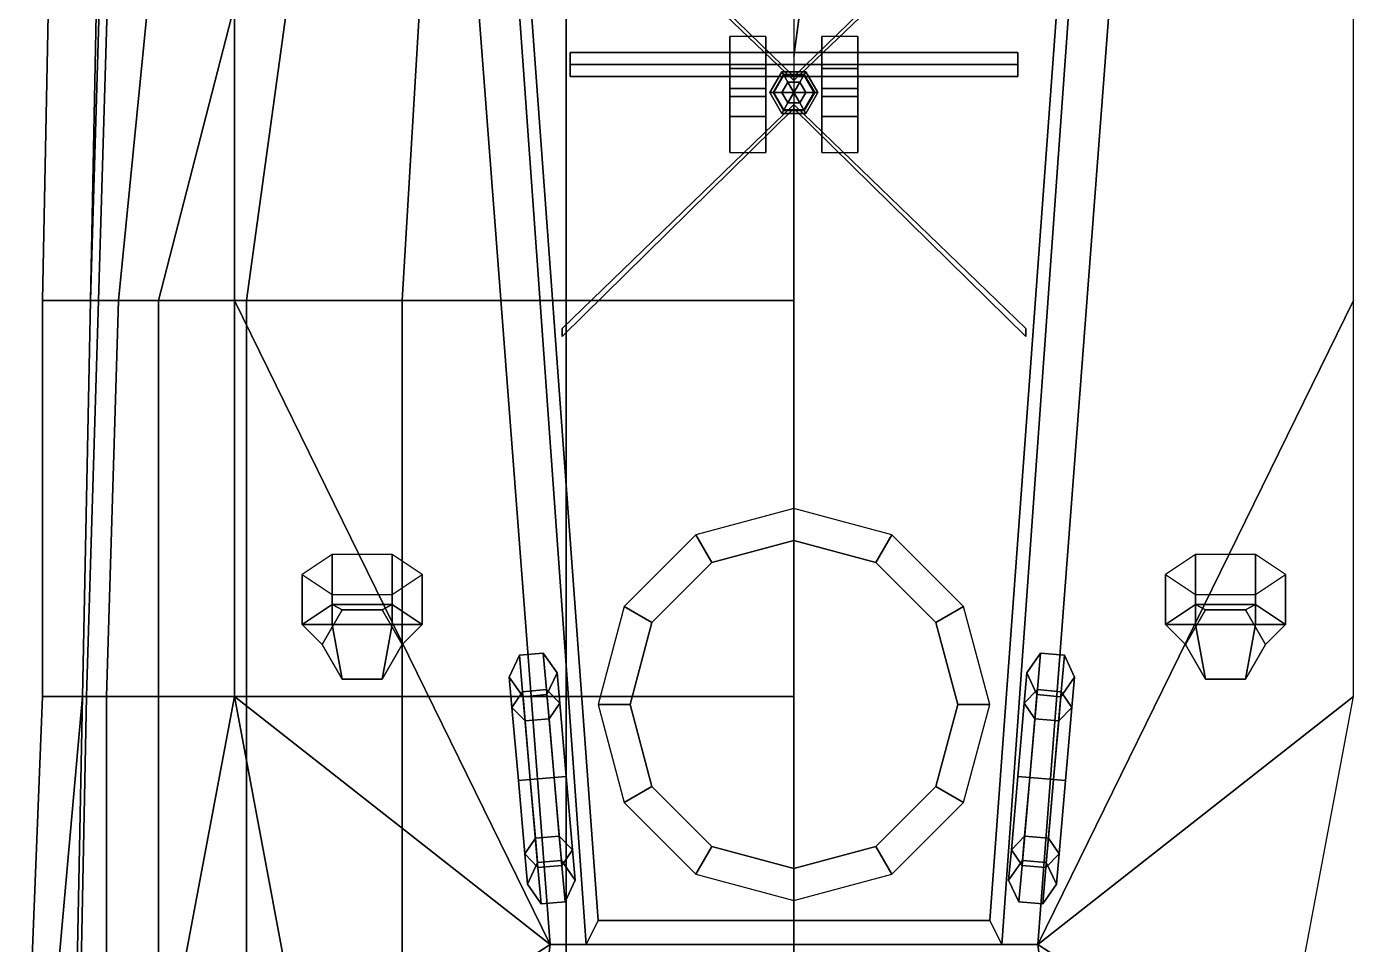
# Model space of a CAD drawing. Extents: x -1.9 to 1.9, y -9.1 to 12.4.
# Drawn here: x -1.92 to 1.4, y 2.15 to 4.445 of the extents above; entities that cross this region are included whole.
import ezdxf

# ---------------------------------------------------------------- set-up
doc = ezdxf.new("R2010")
doc.units = 0
doc.layers.get('0').update_dxf_attribs({"linetype": 'CONTINUOUS'})

msp = doc.modelspace()

# ---------------------------------------------------------------- linework, layer by layer
for points in [[(0.32, 6.78, 1.57), (0.32, 6.76, 1.57), (0, 4.37, 5.01), (0, 4.37, 5.03)], [(0, 4.37, 5.03), (0, 4.37, 5.01), (0.32, 6.76, 1.57), (0.32, 6.78, 1.57)], [(-0.88, 5.68, 1.57), (-1.4, 4.77, 1.52), (-1.4, 3.76, 1.52), (-0.61, 2.15, 1.57)], [(-0.75, 5.36, 2.57), (-0.88, 5.68, 1.57), (-0.61, 2.15, 1.57), (-0.52, 2.15, 2.57)], [(0.61, 2.15, 1.57), (0.88, 5.68, 1.57), (0.75, 5.36, 2.57), (0.52, 2.15, 2.57)], [(1.4, 3.76, 1.52), (1.4, 4.77, 1.52), (0.88, 5.68, 1.57), (0.61, 2.15, 1.57)], [(-0.49, 2.21, 2.63), (-0.72, 5.34, 2.63), (-0.75, 5.36, 2.57), (-0.52, 2.15, 2.57)], [(0.75, 5.36, 2.57), (0.72, 5.34, 2.63), (0.49, 2.21, 2.63), (0.52, 2.15, 2.57)], [(0.49, 2.21, 2.63), (0.72, 5.34, 2.63), (-0.72, 5.34, 2.63), (-0.49, 2.21, 2.63)], [(0, 4.32, 5.59), (0, 4.31, 5.59), (-0.68, 4.96, 2.63), (-0.68, 4.98, 2.63)], [(-0.68, 4.98, 2.63), (-0.68, 4.96, 2.63), (0, 4.31, 5.59), (0, 4.32, 5.59)], [(0, 4.32, 5.59), (0, 4.31, 5.59), (0.68, 4.96, 2.63), (0.68, 4.98, 2.63)], [(0.68, 4.98, 2.63), (0.68, 4.96, 2.63), (0, 4.31, 5.59), (0, 4.32, 5.59)], [(-1.4, 3.76, 1.52), (-1.4, 4.77, 1.52), (-1.86, 4.77, 1.47), (-1.88, 3.76, 1.47)], [(-1.88, 3.76, 1.47), (-1.86, 4.77, 1.47), (-1.74, 4.77, 0.06), (-1.76, 3.76, 0.06)], [(-1.76, 3.76, 0.06), (-1.74, 4.77, 0.06), (-1.73, 4.77), (-1.76, 3.76)], [(-1.76, 3.76), (-1.73, 4.77), (-1.71, 4.77, -0.13), (-1.74, 3.76, -0.16)], [(-1.74, 3.76, -0.16), (-1.71, 4.77, -0.13), (-1.59, 4.77, -0.15), (-1.69, 3.76, -0.2)], [(-1.69, 3.76, -0.2), (-1.59, 4.77, -0.15), (-1.33, 4.77, -0.2), (-1.59, 3.76, -0.2)], [(-1.59, 3.76, -0.2), (-1.33, 4.77, -0.2), (-1.23, 4.77, -0.23), (-1.37, 3.76, -0.23)], [(-1.37, 3.76, -0.23), (-1.23, 4.77, -0.23), (-0.92, 4.77, -0.34), (-0.98, 3.76, -0.34)], [(-0.98, 3.76, -0.34), (-0.92, 4.77, -0.34), (-0.57, 4.77, -0.5), (-0.57, 3.76, -0.5)], [(-0.57, 3.76, -0.5), (-0.57, 4.77, -0.5), (0, 4.77, -0.75), (0, 3.76, -0.73)], [(-0.16, 4.34, 2.8), (-0.16, 4.42, 2.63), (-0.16, 4.13, 2.63), (-0.16, 4.22, 2.8)], [(-0.07, 4.34, 2.8), (-0.07, 4.42, 2.63), (-0.16, 4.42, 2.63), (-0.16, 4.34, 2.8)], [(-0.07, 4.13, 2.63), (-0.07, 4.42, 2.63), (-0.07, 4.34, 2.8), (-0.07, 4.22, 2.8)], [(0.07, 4.34, 2.8), (0.07, 4.42, 2.63), (0.07, 4.13, 2.63), (0.07, 4.22, 2.8)], [(0.16, 4.34, 2.8), (0.16, 4.42, 2.63), (0.07, 4.42, 2.63), (0.07, 4.34, 2.8)], [(0.16, 4.13, 2.63), (0.16, 4.42, 2.63), (0.16, 4.34, 2.8), (0.16, 4.22, 2.8)], [(-0.56, 4.38, 5.02), (-0.56, 4.35, 5.05), (0.56, 4.35, 5.05), (0.56, 4.38, 5.02)], [(-0.56, 4.35, 4.99), (-0.56, 4.38, 5.02), (0.56, 4.38, 5.02), (0.56, 4.35, 4.99)], [(-0.56, 4.38, 5.02), (-0.56, 4.35, 4.99), (-0.56, 4.32, 5.02), (-0.56, 4.35, 5.05)], [(-0.56, 4.35, 5.05), (-0.56, 4.32, 5.02), (0.56, 4.32, 5.02), (0.56, 4.35, 5.05)], [(-0.56, 4.32, 5.02), (-0.56, 4.35, 4.99), (0.56, 4.35, 4.99), (0.56, 4.32, 5.02)], [(0.56, 4.35, 5.05), (0.56, 4.32, 5.02), (0.56, 4.35, 4.99), (0.56, 4.38, 5.02)], [(-0.16, 4.34, 2.8), (-0.16, 4.34, 2.87), (-0.07, 4.34, 2.87), (-0.07, 4.34, 2.8)], [(-0.16, 4.22, 2.8), (-0.16, 4.22, 2.87), (-0.16, 4.34, 2.87), (-0.16, 4.34, 2.8)], [(-0.16, 4.22, 2.87), (-0.16, 4.27, 2.93), (-0.16, 4.29, 2.93), (-0.16, 4.34, 2.87)], [(-0.16, 4.34, 2.87), (-0.16, 4.29, 2.93), (-0.07, 4.29, 2.93), (-0.07, 4.34, 2.87)], [(-0.07, 4.34, 2.87), (-0.07, 4.22, 2.87), (-0.07, 4.22, 2.8), (-0.07, 4.34, 2.8)], [(-0.07, 4.29, 2.93), (-0.07, 4.27, 2.93), (-0.07, 4.22, 2.87), (-0.07, 4.34, 2.87)], [(-0.03, 4.332, 6.41), (-0.06, 4.28, 6.41), (-0.06, 4.28, 6.47), (-0.03, 4.332, 6.47)], [(-0.025, 4.3233, 6.34), (-0.05, 4.28, 6.34), (-0.06, 4.28, 6.41), (-0.03, 4.332, 6.41)], [(-0.026, 4.325, 6.5), (-0.03, 4.332, 6.47), (-0.06, 4.28, 6.47), (-0.052, 4.28, 6.5)], [(-0.015, 4.306, 6.522), (-0.026, 4.325, 6.5), (-0.052, 4.28, 6.5), (-0.03, 4.28, 6.522)], [(-0.025, 4.3233, 2.68), (-0.05, 4.28, 2.68), (-0.05, 4.28, 6.34), (-0.025, 4.3233, 6.34)], [(0.03, 4.332, 6.41), (-0.03, 4.332, 6.41), (-0.03, 4.332, 6.47), (0.03, 4.332, 6.47)], [(0.025, 4.3233, 6.34), (-0.025, 4.3233, 6.34), (-0.03, 4.332, 6.41), (0.03, 4.332, 6.41)], [(0.026, 4.325, 6.5), (0.03, 4.332, 6.47), (-0.03, 4.332, 6.47), (-0.026, 4.325, 6.5)], [(0.015, 4.306, 6.522), (0.026, 4.325, 6.5), (-0.026, 4.325, 6.5), (-0.015, 4.306, 6.522)], [(0.025, 4.3233, 2.68), (-0.025, 4.3233, 2.68), (-0.025, 4.3233, 6.34), (0.025, 4.3233, 6.34)], [(0.03, 4.28, 6.522), (0.052, 4.28, 6.5), (0.026, 4.325, 6.5), (0.015, 4.306, 6.522)], [(0.05, 4.28, 6.34), (0.025, 4.3233, 6.34), (0.03, 4.332, 6.41), (0.06, 4.28, 6.41)], [(0.05, 4.28, 2.68), (0.025, 4.3233, 2.68), (0.025, 4.3233, 6.34), (0.05, 4.28, 6.34)], [(0.052, 4.28, 6.5), (0.06, 4.28, 6.47), (0.03, 4.332, 6.47), (0.026, 4.325, 6.5)], [(0.06, 4.28, 6.41), (0.03, 4.332, 6.41), (0.03, 4.332, 6.47), (0.06, 4.28, 6.47)], [(0.07, 4.22, 2.87), (0.07, 4.27, 2.93), (0.07, 4.29, 2.93), (0.07, 4.34, 2.87)], [(0.07, 4.34, 2.87), (0.07, 4.29, 2.93), (0.16, 4.29, 2.93), (0.16, 4.34, 2.87)], [(0.07, 4.22, 2.8), (0.07, 4.22, 2.87), (0.07, 4.34, 2.87), (0.07, 4.34, 2.8)], [(0.07, 4.34, 2.8), (0.07, 4.34, 2.87), (0.16, 4.34, 2.87), (0.16, 4.34, 2.8)], [(0.16, 4.29, 2.93), (0.16, 4.27, 2.93), (0.16, 4.22, 2.87), (0.16, 4.34, 2.87)], [(0.16, 4.34, 2.87), (0.16, 4.22, 2.87), (0.16, 4.22, 2.8), (0.16, 4.34, 2.8)], [(-0.16, 4.29, 2.93), (-0.16, 4.27, 2.93), (-0.07, 4.27, 2.93), (-0.07, 4.29, 2.93)], [(0, 4.28, 6.53), (-0.015, 4.306, 6.522), (-0.03, 4.28, 6.522), (0, 4.28, 6.53)], [(0, 4.28, 6.53), (0.015, 4.306, 6.522), (-0.015, 4.306, 6.522), (0, 4.28, 6.53)], [(0, 4.28, 6.53), (0.03, 4.28, 6.522), (0.015, 4.306, 6.522), (0, 4.28, 6.53)], [(0.07, 4.29, 2.93), (0.07, 4.27, 2.93), (0.16, 4.27, 2.93), (0.16, 4.29, 2.93)], [(-0.58, 3.67, 2.63), (-0.58, 3.69, 2.63), (0, 4.25, 5.59), (0, 4.24, 5.59)], [(0, 4.24, 5.59), (0, 4.25, 5.59), (-0.58, 3.69, 2.63), (-0.58, 3.67, 2.63)], [(-0.07, 4.22, 2.87), (-0.07, 4.27, 2.93), (-0.16, 4.27, 2.93), (-0.16, 4.22, 2.87)], [(-0.06, 4.28, 6.41), (-0.03, 4.228, 6.41), (-0.03, 4.228, 6.47), (-0.06, 4.28, 6.47)], [(-0.05, 4.28, 6.34), (-0.025, 4.2367, 6.34), (-0.03, 4.228, 6.41), (-0.06, 4.28, 6.41)], [(-0.052, 4.28, 6.5), (-0.06, 4.28, 6.47), (-0.03, 4.228, 6.47), (-0.026, 4.235, 6.5)], [(-0.03, 4.28, 6.522), (-0.052, 4.28, 6.5), (-0.026, 4.235, 6.5), (-0.015, 4.254, 6.522)], [(-0.05, 4.28, 2.68), (-0.025, 4.2367, 2.68), (-0.025, 4.2367, 6.34), (-0.05, 4.28, 6.34)], [(0, 4.28, 6.53), (-0.03, 4.28, 6.522), (-0.015, 4.254, 6.522), (0, 4.28, 6.53)], [(-0.015, 4.254, 6.522), (-0.026, 4.235, 6.5), (0.026, 4.235, 6.5), (0.015, 4.254, 6.522)], [(0, 4.28, 6.53), (-0.015, 4.254, 6.522), (0.015, 4.254, 6.522), (0, 4.28, 6.53)], [(0, 4.28, 6.53), (0.015, 4.254, 6.522), (0.03, 4.28, 6.522), (0, 4.28, 6.53)], [(0.58, 3.67, 2.63), (0.58, 3.69, 2.63), (0, 4.25, 5.59), (0, 4.24, 5.59)], [(0, 4.24, 5.59), (0, 4.25, 5.59), (0.58, 3.69, 2.63), (0.58, 3.67, 2.63)], [(0.015, 4.254, 6.522), (0.026, 4.235, 6.5), (0.052, 4.28, 6.5), (0.03, 4.28, 6.522)], [(0.025, 4.2367, 2.68), (0.05, 4.28, 2.68), (0.05, 4.28, 6.34), (0.025, 4.2367, 6.34)], [(0.025, 4.2367, 6.34), (0.05, 4.28, 6.34), (0.06, 4.28, 6.41), (0.03, 4.228, 6.41)], [(0.026, 4.235, 6.5), (0.03, 4.228, 6.47), (0.06, 4.28, 6.47), (0.052, 4.28, 6.5)], [(0.03, 4.228, 6.41), (0.06, 4.28, 6.41), (0.06, 4.28, 6.47), (0.03, 4.228, 6.47)], [(0.16, 4.22, 2.87), (0.16, 4.27, 2.93), (0.07, 4.27, 2.93), (0.07, 4.22, 2.87)], [(-0.16, 4.22, 2.8), (-0.16, 4.13, 2.63), (-0.07, 4.13, 2.63), (-0.07, 4.22, 2.8)], [(-0.07, 4.22, 2.8), (-0.07, 4.22, 2.87), (-0.16, 4.22, 2.87), (-0.16, 4.22, 2.8)], [(-0.025, 4.2367, 6.34), (0.025, 4.2367, 6.34), (0.03, 4.228, 6.41), (-0.03, 4.228, 6.41)], [(-0.026, 4.235, 6.5), (-0.03, 4.228, 6.47), (0.03, 4.228, 6.47), (0.026, 4.235, 6.5)], [(-0.03, 4.228, 6.41), (0.03, 4.228, 6.41), (0.03, 4.228, 6.47), (-0.03, 4.228, 6.47)], [(-0.025, 4.2367, 2.68), (0.025, 4.2367, 2.68), (0.025, 4.2367, 6.34), (-0.025, 4.2367, 6.34)], [(0, -8.65, 3.45), (0, -8.65, 3.44), (0, 4.24, 4.93), (0, 4.24, 4.94)], [(0, 4.24, 4.94), (0, 4.24, 4.93), (0, -8.65, 3.44), (0, -8.65, 3.45)], [(0.16, 4.22, 2.8), (0.16, 4.22, 2.87), (0.07, 4.22, 2.87), (0.07, 4.22, 2.8)], [(0.07, 4.22, 2.8), (0.07, 4.13, 2.63), (0.16, 4.13, 2.63), (0.16, 4.22, 2.8)], [(-1.4, 2.77, 1.52), (-1.4, 3.76, 1.52), (-1.88, 3.76, 1.47), (-1.88, 2.77, 1.47)], [(-1.88, 2.77, 1.47), (-1.88, 3.76, 1.47), (-1.76, 3.76, 0.06), (-1.78, 2.77, 0.06)], [(-1.78, 2.77, 0.06), (-1.76, 3.76, 0.06), (-1.76, 3.76), (-1.78, 2.77)], [(-1.78, 2.77), (-1.76, 3.76), (-1.74, 3.76, -0.16), (-1.77, 2.77, -0.19)], [(-1.77, 2.77, -0.19), (-1.74, 3.76, -0.16), (-1.69, 3.76, -0.2), (-1.72, 2.77, -0.2)], [(-1.72, 2.77, -0.2), (-1.69, 3.76, -0.2), (-1.59, 3.76, -0.2), (-1.59, 2.77, -0.2)], [(-1.59, 2.77, -0.2), (-1.59, 3.76, -0.2), (-1.37, 3.76, -0.23), (-1.37, 2.77, -0.23)], [(-0.61, 2.15, 1.57), (-0.61, 2.15, 1.57), (-1.4, 3.76, 1.52), (-1.4, 2.77, 1.52)], [(-1.37, 2.77, -0.23), (-1.37, 3.76, -0.23), (-0.98, 3.76, -0.34), (-0.98, 2.77, -0.34)], [(-0.98, 2.77, -0.34), (-0.98, 3.76, -0.34), (-0.57, 3.76, -0.5), (-0.57, 2.77, -0.5)], [(-0.57, 2.77, -0.5), (-0.57, 3.76, -0.5), (0, 3.76, -0.73), (0, 2.77, -0.73)], [(1.4, 2.77, 1.52), (1.4, 3.76, 1.52), (0.61, 2.15, 1.57)], [(0, 3.24, 2.63), (-0.245, 3.1744, 2.63), (-0.205, 3.1051, 2.7), (0, 3.16, 2.7)], [(0.245, 3.1744, 2.63), (0, 3.24, 2.63), (0, 3.16, 2.7), (0.205, 3.1051, 2.7)], [(-0.245, 3.1744, 2.63), (-0.4244, 2.995, 2.63), (-0.3551, 2.955, 2.7), (-0.205, 3.1051, 2.7)], [(0, 3.16, 2.7), (-0.205, 3.1051, 2.7), (-0.205, 3.1051, 2.76), (0, 3.16, 2.76)], [(0.205, 3.1051, 2.7), (0, 3.16, 2.7), (0, 3.16, 2.76), (0.205, 3.1051, 2.76)], [(0.4244, 2.995, 2.63), (0.245, 3.1744, 2.63), (0.205, 3.1051, 2.7), (0.3551, 2.955, 2.7)], [(-1.155, 3.125, 2.3925), (-1.23, 3.075, 2.1925), (-1.23, 2.95, 2.1925), (-1.155, 2.95, 2.355)], [(-1.005, 3.125, 2.3925), (-1.155, 3.125, 2.3925), (-1.155, 2.95, 2.355), (-1.005, 2.95, 2.355)], [(-0.93, 3.075, 2.1925), (-1.005, 3.125, 2.3925), (-1.005, 2.95, 2.355), (-0.93, 2.95, 2.1925)], [(1.005, 3.125, 2.3925), (0.93, 3.075, 2.1925), (0.93, 2.95, 2.1925), (1.005, 2.95, 2.355)], [(1.155, 3.125, 2.3925), (1.005, 3.125, 2.3925), (1.005, 2.95, 2.355), (1.155, 2.95, 2.355)], [(1.23, 3.075, 2.1925), (1.155, 3.125, 2.3925), (1.155, 2.95, 2.355), (1.23, 2.95, 2.1925)], [(-0.205, 3.1051, 2.7), (-0.3551, 2.955, 2.7), (-0.3551, 2.955, 2.76), (-0.205, 3.1051, 2.76)], [(0.3551, 2.955, 2.7), (0.205, 3.1051, 2.7), (0.205, 3.1051, 2.76), (0.3551, 2.955, 2.76)], [(-1.23, 3.075, 2.1925), (-1.155, 3.025, 2.0175), (-1.155, 3, 2.0626), (-1.23, 2.95, 2.1925)], [(-1.005, 3.025, 2.0175), (-0.93, 3.075, 2.1925), (-0.93, 2.95, 2.1925), (-1.005, 3, 2.0626)], [(0.93, 3.075, 2.1925), (1.005, 3.025, 2.0175), (1.005, 3, 2.0626), (0.93, 2.95, 2.1925)], [(1.155, 3.025, 2.0175), (1.23, 3.075, 2.1925), (1.23, 2.95, 2.1925), (1.155, 3, 2.0626)], [(-1.155, 3.025, 2.0175), (-1.005, 3.025, 2.0175), (-1.005, 3, 2.0626), (-1.155, 3, 2.0626)], [(1.005, 3.025, 2.0175), (1.155, 3.025, 2.0175), (1.155, 3, 2.0626), (1.005, 3, 2.0626)], [(-1.13, 2.9866, 2.005), (-1.18, 2.9, 2.1175), (-1.23, 2.95, 2.1925), (-1.155, 3, 2.0626)], [(-1.03, 2.9866, 2.005), (-1.13, 2.9866, 2.005), (-1.155, 3, 2.0626), (-1.005, 3, 2.0626)], [(-0.98, 2.9, 2.1175), (-1.03, 2.9866, 2.005), (-1.005, 3, 2.0626), (-0.93, 2.95, 2.1925)], [(-0.4244, 2.995, 2.63), (-0.49, 2.75, 2.63), (-0.41, 2.75, 2.7), (-0.3551, 2.955, 2.7)], [(0.49, 2.75, 2.63), (0.4244, 2.995, 2.63), (0.3551, 2.955, 2.7), (0.41, 2.75, 2.7)], [(1.03, 2.9866, 2.005), (0.98, 2.9, 2.1175), (0.93, 2.95, 2.1925), (1.005, 3, 2.0626)], [(1.13, 2.9866, 2.005), (1.03, 2.9866, 2.005), (1.005, 3, 2.0626), (1.155, 3, 2.0626)], [(1.18, 2.9, 2.1175), (1.13, 2.9866, 2.005), (1.155, 3, 2.0626), (1.23, 2.95, 2.1925)], [(-1.13, 2.9866, 1.49), (-1.18, 2.9, 1.49), (-1.18, 2.9, 2.1175), (-1.13, 2.9866, 2.005)], [(-1.03, 2.9866, 1.49), (-1.13, 2.9866, 1.49), (-1.13, 2.9866, 2.005), (-1.03, 2.9866, 2.005)], [(-0.98, 2.9, 1.49), (-1.03, 2.9866, 1.49), (-1.03, 2.9866, 2.005), (-0.98, 2.9, 2.1175)], [(-0.3551, 2.955, 2.7), (-0.41, 2.75, 2.7), (-0.41, 2.75, 2.76), (-0.3551, 2.955, 2.76)], [(0.41, 2.75, 2.7), (0.3551, 2.955, 2.7), (0.3551, 2.955, 2.76), (0.41, 2.75, 2.76)], [(1.03, 2.9866, 1.49), (0.98, 2.9, 1.49), (0.98, 2.9, 2.1175), (1.03, 2.9866, 2.005)], [(1.13, 2.9866, 1.49), (1.03, 2.9866, 1.49), (1.03, 2.9866, 2.005), (1.13, 2.9866, 2.005)], [(1.18, 2.9, 1.49), (1.13, 2.9866, 1.49), (1.13, 2.9866, 2.005), (1.18, 2.9, 2.1175)], [(-1.18, 2.9, 2.1175), (-1.13, 2.8134, 2.23), (-1.155, 2.95, 2.355), (-1.23, 2.95, 2.1925)], [(-1.13, 2.8134, 2.23), (-1.03, 2.8134, 2.23), (-1.005, 2.95, 2.355), (-1.155, 2.95, 2.355)], [(-1.03, 2.8134, 2.23), (-0.98, 2.9, 2.1175), (-0.93, 2.95, 2.1925), (-1.005, 2.95, 2.355)], [(0.98, 2.9, 2.1175), (1.03, 2.8134, 2.23), (1.005, 2.95, 2.355), (0.93, 2.95, 2.1925)], [(1.03, 2.8134, 2.23), (1.13, 2.8134, 2.23), (1.155, 2.95, 2.355), (1.005, 2.95, 2.355)], [(1.13, 2.8134, 2.23), (1.18, 2.9, 2.1175), (1.23, 2.95, 2.1925), (1.155, 2.95, 2.355)], [(-1.18, 2.9, 1.49), (-1.13, 2.8134, 1.49), (-1.13, 2.8134, 2.23), (-1.18, 2.9, 2.1175)], [(-1.03, 2.8134, 1.49), (-0.98, 2.9, 1.49), (-0.98, 2.9, 2.1175), (-1.03, 2.8134, 2.23)], [(0.98, 2.9, 1.49), (1.03, 2.8134, 1.49), (1.03, 2.8134, 2.23), (0.98, 2.9, 2.1175)], [(1.13, 2.8134, 1.49), (1.18, 2.9, 1.49), (1.18, 2.9, 2.1175), (1.13, 2.8134, 2.23)], [(-0.7122, 2.8186, 2.03), (-0.6868, 2.8729, 2.03), (-0.6789, 2.7819, 1.8094), (-0.7056, 2.7427, 1.8462)], [(-0.7056, 2.7427, 2.2138), (-0.6789, 2.7819, 2.2506), (-0.6868, 2.8729, 2.03), (-0.7122, 2.8186, 2.03)], [(-0.6868, 2.8729, 2.03), (-0.6271, 2.8782, 2.03), (-0.6191, 2.7871, 1.8094), (-0.6789, 2.7819, 1.8094)], [(-0.6789, 2.7819, 2.2506), (-0.6191, 2.7871, 2.2506), (-0.6271, 2.8782, 2.03), (-0.6868, 2.8729, 2.03)], [(-0.6271, 2.8782, 2.03), (-0.5927, 2.829, 2.03), (-0.586, 2.7531, 1.8462), (-0.6191, 2.7871, 1.8094)], [(-0.6191, 2.7871, 2.2506), (-0.586, 2.7531, 2.2138), (-0.5927, 2.829, 2.03), (-0.6271, 2.8782, 2.03)], [(0.5827, 2.829, 2.03), (0.6171, 2.8782, 2.03), (0.6091, 2.7871, 1.8094), (0.576, 2.7531, 1.8462)], [(0.576, 2.7531, 2.2138), (0.6091, 2.7871, 2.2506), (0.6171, 2.8782, 2.03), (0.5827, 2.829, 2.03)], [(0.6171, 2.8782, 2.03), (0.6768, 2.8729, 2.03), (0.6689, 2.7819, 1.8094), (0.6091, 2.7871, 1.8094)], [(0.6091, 2.7871, 2.2506), (0.6689, 2.7819, 2.2506), (0.6768, 2.8729, 2.03), (0.6171, 2.8782, 2.03)], [(0.6768, 2.8729, 2.03), (0.7022, 2.8186, 2.03), (0.6956, 2.7427, 1.8462), (0.6689, 2.7819, 1.8094)], [(0.6689, 2.7819, 2.2506), (0.6956, 2.7427, 2.2138), (0.7022, 2.8186, 2.03), (0.6768, 2.8729, 2.03)], [(-0.5927, 2.829, 2.03), (-0.618, 2.7746, 2.03), (-0.6127, 2.7139, 1.8829), (-0.586, 2.7531, 1.8462)], [(-0.586, 2.7531, 2.2138), (-0.6127, 2.7139, 2.1771), (-0.618, 2.7746, 2.03), (-0.5927, 2.829, 2.03)], [(0.608, 2.7746, 2.03), (0.5827, 2.829, 2.03), (0.576, 2.7531, 1.8462), (0.6027, 2.7139, 1.8829)], [(0.6027, 2.7139, 2.1771), (0.576, 2.7531, 2.2138), (0.5827, 2.829, 2.03), (0.608, 2.7746, 2.03)], [(-1.13, 2.8134, 1.49), (-1.03, 2.8134, 1.49), (-1.03, 2.8134, 2.23), (-1.13, 2.8134, 2.23)], [(-0.6778, 2.7694, 2.03), (-0.7122, 2.8186, 2.03), (-0.7056, 2.7427, 1.8462), (-0.6725, 2.7087, 1.8829)], [(-0.6725, 2.7087, 2.1771), (-0.7056, 2.7427, 2.2138), (-0.7122, 2.8186, 2.03), (-0.6778, 2.7694, 2.03)], [(0.7022, 2.8186, 2.03), (0.6678, 2.7694, 2.03), (0.6625, 2.7087, 1.8829), (0.6956, 2.7427, 1.8462)], [(0.6956, 2.7427, 2.2138), (0.6625, 2.7087, 2.1771), (0.6678, 2.7694, 2.03), (0.7022, 2.8186, 2.03)], [(1.03, 2.8134, 1.49), (1.13, 2.8134, 1.49), (1.13, 2.8134, 2.23), (1.03, 2.8134, 2.23)], [(-1.78, 2.77, 0.06), (-1.87, 1.76, 0.94), (-1.92, 1.76, 1.45), (-1.88, 2.77, 1.47)], [(-1.88, 2.77, 1.47), (-1.92, 1.76, 1.45), (-1.59, 1.76, 1.45), (-1.4, 2.77, 1.52)], [(-1.78, 2.77), (-1.8, 1.76), (-1.87, 1.76, 0.94), (-1.78, 2.77, 0.06)], [(-1.77, 2.77, -0.19), (-1.79, 1.76, -0.25), (-1.8, 1.76), (-1.78, 2.77)], [(-1.72, 2.77, -0.2), (-1.72, 1.76, -0.26), (-1.79, 1.76, -0.25), (-1.77, 2.77, -0.19)], [(-1.59, 2.77, -0.2), (-1.59, 1.76, -0.27), (-1.72, 1.76, -0.26), (-1.72, 2.77, -0.2)], [(-1.37, 2.77, -0.23), (-1.37, 1.76, -0.3), (-1.59, 1.76, -0.27), (-1.59, 2.77, -0.2)], [(-1.4, 2.77, 1.52), (-1.59, 1.76, 1.45), (-1.21, 1.76, 1.52), (-1.4, 2.77, 1.52)], [(-0.61, 2.15, 1.57), (-1.4, 2.77, 1.52), (-1.21, 1.76, 1.52), (-0.61, 2.15, 1.57)], [(-0.98, 2.77, -0.34), (-0.98, 1.76, -0.39), (-1.37, 1.76, -0.3), (-1.37, 2.77, -0.23)], [(-0.57, 2.77, -0.5), (-0.57, 1.76, -0.5), (-0.98, 1.76, -0.39), (-0.98, 2.77, -0.34)], [(-0.7056, 2.7427, 1.8462), (-0.6789, 2.7819, 1.8094), (-0.6597, 2.5622, 1.718), (-0.6895, 2.5595, 1.77)], [(-0.6895, 2.5595, 2.29), (-0.6597, 2.5622, 2.342), (-0.6789, 2.7819, 2.2506), (-0.7056, 2.7427, 2.2138)], [(-0.6789, 2.7819, 1.8094), (-0.6191, 2.7871, 1.8094), (-0.5999, 2.5674, 1.718), (-0.6597, 2.5622, 1.718)], [(-0.6597, 2.5622, 2.342), (-0.5999, 2.5674, 2.342), (-0.6191, 2.7871, 2.2506), (-0.6789, 2.7819, 2.2506)], [(-0.618, 2.7746, 2.03), (-0.6778, 2.7694, 2.03), (-0.6725, 2.7087, 1.8829), (-0.6127, 2.7139, 1.8829)], [(-0.6127, 2.7139, 2.1771), (-0.6725, 2.7087, 2.1771), (-0.6778, 2.7694, 2.03), (-0.618, 2.7746, 2.03)], [(-0.6191, 2.7871, 1.8094), (-0.586, 2.7531, 1.8462), (-0.57, 2.57, 1.77), (-0.5999, 2.5674, 1.718)], [(-0.5999, 2.5674, 2.342), (-0.57, 2.57, 2.29), (-0.586, 2.7531, 2.2138), (-0.6191, 2.7871, 2.2506)], [(0, 2.77, -0.73), (0, 1.76, -0.73), (-0.57, 1.76, -0.5), (-0.57, 2.77, -0.5)], [(0.576, 2.7531, 1.8462), (0.6091, 2.7871, 1.8094), (0.5899, 2.5674, 1.718), (0.56, 2.57, 1.77)], [(0.56, 2.57, 2.29), (0.5899, 2.5674, 2.342), (0.6091, 2.7871, 2.2506), (0.576, 2.7531, 2.2138)], [(0.6091, 2.7871, 1.8094), (0.6689, 2.7819, 1.8094), (0.6497, 2.5622, 1.718), (0.5899, 2.5674, 1.718)], [(0.5899, 2.5674, 2.342), (0.6497, 2.5622, 2.342), (0.6689, 2.7819, 2.2506), (0.6091, 2.7871, 2.2506)], [(0.6678, 2.7694, 2.03), (0.608, 2.7746, 2.03), (0.6027, 2.7139, 1.8829), (0.6625, 2.7087, 1.8829)], [(0.6625, 2.7087, 2.1771), (0.6027, 2.7139, 2.1771), (0.608, 2.7746, 2.03), (0.6678, 2.7694, 2.03)], [(1.21, 1.76, 1.52), (1.4, 2.77, 1.52), (0.61, 2.15, 1.57)], [(0.6689, 2.7819, 1.8094), (0.6956, 2.7427, 1.8462), (0.6795, 2.5595, 1.77), (0.6497, 2.5622, 1.718)], [(0.6497, 2.5622, 2.342), (0.6795, 2.5595, 2.29), (0.6956, 2.7427, 2.2138), (0.6689, 2.7819, 2.2506)], [(-0.6725, 2.7087, 1.8829), (-0.7056, 2.7427, 1.8462), (-0.6895, 2.5595, 1.77), (-0.6597, 2.5622, 1.822)], [(-0.6597, 2.5622, 2.238), (-0.6895, 2.5595, 2.29), (-0.7056, 2.7427, 2.2138), (-0.6725, 2.7087, 2.1771)], [(-0.586, 2.7531, 1.8462), (-0.6127, 2.7139, 1.8829), (-0.5999, 2.5674, 1.822), (-0.57, 2.57, 1.77)], [(-0.57, 2.57, 2.29), (-0.5999, 2.5674, 2.238), (-0.6127, 2.7139, 2.1771), (-0.586, 2.7531, 2.2138)], [(-0.49, 2.75, 2.63), (-0.4244, 2.505, 2.63), (-0.3551, 2.545, 2.7), (-0.41, 2.75, 2.7)], [(-0.41, 2.75, 2.7), (-0.3551, 2.545, 2.7), (-0.3551, 2.545, 2.76), (-0.41, 2.75, 2.76)], [(0.4244, 2.505, 2.63), (0.49, 2.75, 2.63), (0.41, 2.75, 2.7), (0.3551, 2.545, 2.7)], [(0.3551, 2.545, 2.7), (0.41, 2.75, 2.7), (0.41, 2.75, 2.76), (0.3551, 2.545, 2.76)], [(0.6027, 2.7139, 1.8829), (0.576, 2.7531, 1.8462), (0.56, 2.57, 1.77), (0.5899, 2.5674, 1.822)], [(0.5899, 2.5674, 2.238), (0.56, 2.57, 2.29), (0.576, 2.7531, 2.2138), (0.6027, 2.7139, 2.1771)], [(0.6956, 2.7427, 1.8462), (0.6625, 2.7087, 1.8829), (0.6497, 2.5622, 1.822), (0.6795, 2.5595, 1.77)], [(0.6795, 2.5595, 2.29), (0.6497, 2.5622, 2.238), (0.6625, 2.7087, 2.1771), (0.6956, 2.7427, 2.2138)], [(-0.6127, 2.7139, 1.8829), (-0.6725, 2.7087, 1.8829), (-0.6597, 2.5622, 1.822), (-0.5999, 2.5674, 1.822)], [(-0.5999, 2.5674, 2.238), (-0.6597, 2.5622, 2.238), (-0.6725, 2.7087, 2.1771), (-0.6127, 2.7139, 2.1771)], [(0.6625, 2.7087, 1.8829), (0.6027, 2.7139, 1.8829), (0.5899, 2.5674, 1.822), (0.6497, 2.5622, 1.822)], [(0.6497, 2.5622, 2.238), (0.5899, 2.5674, 2.238), (0.6027, 2.7139, 2.1771), (0.6625, 2.7087, 2.1771)], [(-0.6597, 2.5622, 1.822), (-0.6895, 2.5595, 1.77), (-0.6735, 2.3764, 1.8462), (-0.6468, 2.4156, 1.8829)], [(-0.6895, 2.5595, 1.77), (-0.6597, 2.5622, 1.718), (-0.6404, 2.3424, 1.8094), (-0.6735, 2.3764, 1.8462)], [(-0.6468, 2.4156, 2.1771), (-0.6735, 2.3764, 2.2138), (-0.6895, 2.5595, 2.29), (-0.6597, 2.5622, 2.238)], [(-0.6735, 2.3764, 2.2138), (-0.6404, 2.3424, 2.2506), (-0.6597, 2.5622, 2.342), (-0.6895, 2.5595, 2.29)], [(-0.5999, 2.5674, 1.822), (-0.6597, 2.5622, 1.822), (-0.6468, 2.4156, 1.8829), (-0.5871, 2.4208, 1.8829)], [(-0.6597, 2.5622, 1.718), (-0.5999, 2.5674, 1.718), (-0.5807, 2.3476, 1.8094), (-0.6404, 2.3424, 1.8094)], [(-0.5871, 2.4208, 2.1771), (-0.6468, 2.4156, 2.1771), (-0.6597, 2.5622, 2.238), (-0.5999, 2.5674, 2.238)], [(-0.6404, 2.3424, 2.2506), (-0.5807, 2.3476, 2.2506), (-0.5999, 2.5674, 2.342), (-0.6597, 2.5622, 2.342)], [(-0.57, 2.57, 1.77), (-0.5999, 2.5674, 1.822), (-0.5871, 2.4208, 1.8829), (-0.554, 2.3869, 1.8462)], [(-0.5999, 2.5674, 1.718), (-0.57, 2.57, 1.77), (-0.554, 2.3869, 1.8462), (-0.5807, 2.3476, 1.8094)], [(-0.554, 2.3869, 2.2138), (-0.5871, 2.4208, 2.1771), (-0.5999, 2.5674, 2.238), (-0.57, 2.57, 2.29)], [(-0.5807, 2.3476, 2.2506), (-0.554, 2.3869, 2.2138), (-0.57, 2.57, 2.29), (-0.5999, 2.5674, 2.342)], [(0.5899, 2.5674, 1.822), (0.56, 2.57, 1.77), (0.544, 2.3869, 1.8462), (0.5771, 2.4208, 1.8829)], [(0.56, 2.57, 1.77), (0.5899, 2.5674, 1.718), (0.5707, 2.3476, 1.8094), (0.544, 2.3869, 1.8462)], [(0.5771, 2.4208, 2.1771), (0.544, 2.3869, 2.2138), (0.56, 2.57, 2.29), (0.5899, 2.5674, 2.238)], [(0.544, 2.3869, 2.2138), (0.5707, 2.3476, 2.2506), (0.5899, 2.5674, 2.342), (0.56, 2.57, 2.29)], [(0.5899, 2.5674, 1.718), (0.6497, 2.5622, 1.718), (0.6304, 2.3424, 1.8094), (0.5707, 2.3476, 1.8094)], [(0.5707, 2.3476, 2.2506), (0.6304, 2.3424, 2.2506), (0.6497, 2.5622, 2.342), (0.5899, 2.5674, 2.342)], [(0.6497, 2.5622, 1.822), (0.5899, 2.5674, 1.822), (0.5771, 2.4208, 1.8829), (0.6368, 2.4156, 1.8829)], [(0.6368, 2.4156, 2.1771), (0.5771, 2.4208, 2.1771), (0.5899, 2.5674, 2.238), (0.6497, 2.5622, 2.238)], [(0.6497, 2.5622, 1.718), (0.6795, 2.5595, 1.77), (0.6635, 2.3764, 1.8462), (0.6304, 2.3424, 1.8094)], [(0.6304, 2.3424, 2.2506), (0.6635, 2.3764, 2.2138), (0.6795, 2.5595, 2.29), (0.6497, 2.5622, 2.342)], [(0.6795, 2.5595, 1.77), (0.6497, 2.5622, 1.822), (0.6368, 2.4156, 1.8829), (0.6635, 2.3764, 1.8462)], [(0.6635, 2.3764, 2.2138), (0.6368, 2.4156, 2.1771), (0.6497, 2.5622, 2.238), (0.6795, 2.5595, 2.29)], [(-0.4244, 2.505, 2.63), (-0.245, 2.3256, 2.63), (-0.205, 2.3949, 2.7), (-0.3551, 2.545, 2.7)], [(-0.3551, 2.545, 2.7), (-0.205, 2.3949, 2.7), (-0.205, 2.3949, 2.76), (-0.3551, 2.545, 2.76)], [(0.245, 2.3256, 2.63), (0.4244, 2.505, 2.63), (0.3551, 2.545, 2.7), (0.205, 2.3949, 2.7)], [(0.205, 2.3949, 2.7), (0.3551, 2.545, 2.7), (0.3551, 2.545, 2.76), (0.205, 2.3949, 2.76)], [(-0.6468, 2.4156, 1.8829), (-0.6735, 2.3764, 1.8462), (-0.6669, 2.3005, 2.03), (-0.6415, 2.3549, 2.03)], [(-0.6415, 2.3549, 2.03), (-0.6669, 2.3005, 2.03), (-0.6735, 2.3764, 2.2138), (-0.6468, 2.4156, 2.1771)], [(-0.5871, 2.4208, 1.8829), (-0.6468, 2.4156, 1.8829), (-0.6415, 2.3549, 2.03), (-0.5818, 2.3601, 2.03)], [(-0.5818, 2.3601, 2.03), (-0.6415, 2.3549, 2.03), (-0.6468, 2.4156, 2.1771), (-0.5871, 2.4208, 2.1771)], [(-0.554, 2.3869, 1.8462), (-0.5871, 2.4208, 1.8829), (-0.5818, 2.3601, 2.03), (-0.5473, 2.311, 2.03)], [(-0.5473, 2.311, 2.03), (-0.5818, 2.3601, 2.03), (-0.5871, 2.4208, 2.1771), (-0.554, 2.3869, 2.2138)], [(-0.245, 2.3256, 2.63), (0, 2.26, 2.63), (0, 2.34, 2.7), (-0.205, 2.3949, 2.7)], [(-0.205, 2.3949, 2.7), (0, 2.34, 2.7), (0, 2.34, 2.76), (-0.205, 2.3949, 2.76)], [(0, 2.26, 2.63), (0.245, 2.3256, 2.63), (0.205, 2.3949, 2.7), (0, 2.34, 2.7)], [(0, 2.34, 2.7), (0.205, 2.3949, 2.7), (0.205, 2.3949, 2.76), (0, 2.34, 2.76)], [(0.5771, 2.4208, 1.8829), (0.544, 2.3869, 1.8462), (0.5373, 2.311, 2.03), (0.5718, 2.3601, 2.03)], [(0.5718, 2.3601, 2.03), (0.5373, 2.311, 2.03), (0.544, 2.3869, 2.2138), (0.5771, 2.4208, 2.1771)], [(0.6368, 2.4156, 1.8829), (0.5771, 2.4208, 1.8829), (0.5718, 2.3601, 2.03), (0.6315, 2.3549, 2.03)], [(0.6315, 2.3549, 2.03), (0.5718, 2.3601, 2.03), (0.5771, 2.4208, 2.1771), (0.6368, 2.4156, 2.1771)], [(0.6635, 2.3764, 1.8462), (0.6368, 2.4156, 1.8829), (0.6315, 2.3549, 2.03), (0.6569, 2.3005, 2.03)], [(0.6569, 2.3005, 2.03), (0.6315, 2.3549, 2.03), (0.6368, 2.4156, 2.1771), (0.6635, 2.3764, 2.2138)], [(-0.6735, 2.3764, 1.8462), (-0.6404, 2.3424, 1.8094), (-0.6325, 2.2514, 2.03), (-0.6669, 2.3005, 2.03)], [(-0.6669, 2.3005, 2.03), (-0.6325, 2.2514, 2.03), (-0.6404, 2.3424, 2.2506), (-0.6735, 2.3764, 2.2138)], [(-0.5807, 2.3476, 1.8094), (-0.554, 2.3869, 1.8462), (-0.5473, 2.311, 2.03), (-0.5727, 2.2566, 2.03)], [(-0.5727, 2.2566, 2.03), (-0.5473, 2.311, 2.03), (-0.554, 2.3869, 2.2138), (-0.5807, 2.3476, 2.2506)], [(0.544, 2.3869, 1.8462), (0.5707, 2.3476, 1.8094), (0.5627, 2.2566, 2.03), (0.5373, 2.311, 2.03)], [(0.5373, 2.311, 2.03), (0.5627, 2.2566, 2.03), (0.5707, 2.3476, 2.2506), (0.544, 2.3869, 2.2138)], [(0.6304, 2.3424, 1.8094), (0.6635, 2.3764, 1.8462), (0.6569, 2.3005, 2.03), (0.6225, 2.2514, 2.03)], [(0.6225, 2.2514, 2.03), (0.6569, 2.3005, 2.03), (0.6635, 2.3764, 2.2138), (0.6304, 2.3424, 2.2506)], [(-0.6404, 2.3424, 1.8094), (-0.5807, 2.3476, 1.8094), (-0.5727, 2.2566, 2.03), (-0.6325, 2.2514, 2.03)], [(-0.6325, 2.2514, 2.03), (-0.5727, 2.2566, 2.03), (-0.5807, 2.3476, 2.2506), (-0.6404, 2.3424, 2.2506)], [(0.5707, 2.3476, 1.8094), (0.6304, 2.3424, 1.8094), (0.6225, 2.2514, 2.03), (0.5627, 2.2566, 2.03)], [(0.5627, 2.2566, 2.03), (0.6225, 2.2514, 2.03), (0.6304, 2.3424, 2.2506), (0.5707, 2.3476, 2.2506)], [(0.52, 2.15, 2.57), (0.49, 2.21, 2.63), (-0.49, 2.21, 2.63), (-0.52, 2.15, 2.57)], [(-0.61, 2.15, 1.57), (-1.21, 1.76, 1.52), (-0.66, 1.76, 1.57), (-0.61, 2.15, 1.57)], [(-0.61, 2.15, 1.57), (-0.66, 1.76, 1.57), (0.66, 1.76, 1.57), (0.61, 2.15, 1.57)], [(-0.52, 2.15, 2.57), (-0.61, 2.15, 1.57), (0.61, 2.15, 1.57), (0.52, 2.15, 2.57)], [(1.21, 1.76, 1.52), (0.61, 2.15, 1.57), (0.66, 1.76, 1.57)]]:
    msp.add_3dface(points)

doc.saveas('drawing.dxf')
